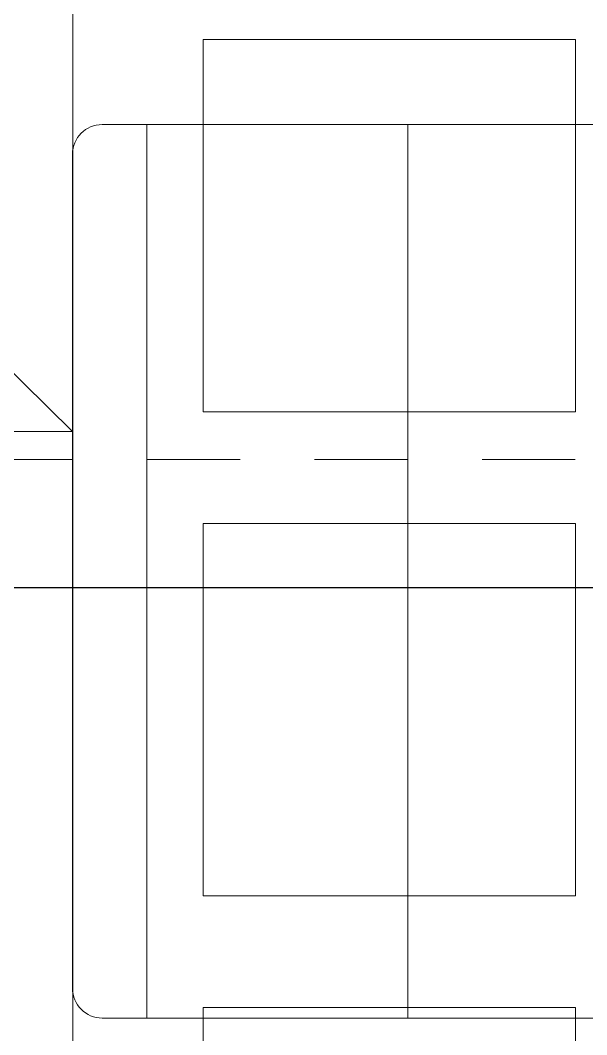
# Model space of a CAD drawing. Header units: metres. Extents: x -232 to 581, y 30 to 789.
# Drawn here: x 224.943 to 225.703, y 535.222 to 536.585 of the extents above; entities that cross this region are included whole.
import ezdxf

# ---------------------------------------------------------------- set-up
doc = ezdxf.new("R2010")
doc.units = ezdxf.units.M
doc.linetypes.add('HIDDEN', pattern=[9.525, 6.35, -3.175])
doc.linetypes.add('HIDDEN2', pattern=[0.1875, 0.125, -0.0625])
for name, color, linetype, lineweight in [('A-WALL', 250, 'Continuous', 20), ('baños', 140, 'Continuous', 0), ('BOVEDILLA', 8, 'Continuous', 5), ('Columnas', 7, 'Continuous', 18), ('VIGAS', 1, 'HIDDEN', 15)]:
    doc.layers.add(name, color=color, linetype=linetype, lineweight=lineweight)
doc.layers.add('ACERO', color=5, linetype='Continuous')
doc.layers.add('Techos 1', color=7, linetype='HIDDEN2', lineweight=9, true_color=0x42391a)
doc.styles.get("Standard").update_dxf_attribs({"font": 'arial.ttf'})

# ---------------------------------------------------------------- blocks, each defined once
blk = doc.blocks.new('*U245')
at = {"layer": 'BOVEDILLA'}
blk.add_lwpolyline([(-0.25, -0.25), (0.25, -0.25), (0.25, 0.25), (-0.25, 0.25)], close=True, dxfattribs=at)
blk = doc.blocks.new('planta de entrepiso 20.03')
at = {"layer": 'ACERO', "color": 18, "true_color": 0x000000}
for p, q in [((32.9303, -22.8687), (33.0426, -22.9792)), ((33.0426, -22.9792), (28.3436, -22.9765)), ((35.1115, -23.1888), (31.2965, -23.1891))]:
    blk.add_line(p, q, dxfattribs=at)
at = {"layer": 'VIGAS', "color": 18, "true_color": 0x000000}
blk.add_line((33.0426, -20.2777), (33.0426, -25.7777), dxfattribs=at)
at = {"layer": 'BOVEDILLA', "color": 18, "linetype": 'ByBlock', "lineweight": -2, "true_color": 0x000000, "transparency": 16777216}
for p in [(33.4673, -22.7027), (33.4673, -23.3527), (33.4673, -24.0027)]:
    blk.add_blockref('*U245', p, dxfattribs=at)
blk = doc.blocks.new('20.03.2026 LN 09 SEGUNDO NIVEL ARQ')
at = {"layer": 'A-WALL', "color": 5}
for p, q in [((83.3559, -45.0486), (81.9859, -45.0486)), ((81.9459, -45.0886), (81.9459, -46.2086)), ((85.2559, -46.2486), (81.9859, -46.2486))]:
    blk.add_line(p, q, dxfattribs=at)
for centre, start, end in [((81.9859, -45.0886), 90, 180), ((81.9859, -46.2086), 180, 270)]:
    blk.add_arc(centre, 0.04, start, end, dxfattribs=at)
at = {"layer": 'baños', "color": 5}
for p, q in [((82.0459, -45.0486), (82.0459, -46.2486)), ((82.3959, -45.0486), (82.3959, -46.2486))]:
    blk.add_line(p, q, dxfattribs=at)
at = {"layer": 'Techos 1', "color": 5}
blk.add_line((77.9959, -45.4986), (92.7459, -45.4986), dxfattribs=at)
at = {"layer": 'baños', "color": 5, "linetype": 'Continuous', "flags": 8}
for tag, p in [('MODELNUMBER', (83.7813, -42.9175, 0)), ('MATERIAL', (83.7813, -42.9176, 0)), ('PRODUCT', (83.7813, -42.9176, 0)), ('TRADENAME', (83.7813, -42.9176, 0)), ('MODELNUMBER', (84.956, -42.9175, 0)), ('TRADENAME', (84.956, -42.9176, 0)), ('MATERIAL', (84.956, -42.9176, 0)), ('PRODUCT', (84.956, -42.9176, 0))]:
    blk.add_attdef(tag, p, '', height=0.0000254, rotation=180.0001, dxfattribs=at)
at = {"layer": 'baños', "color": 5, "linetype": 'Continuous'}
for tag, p, rotation in [('TRADENAME', (85.8912, -56.9933), 180.0001), ('MODELNUMBER', (85.8912, -56.9934), 180.0001), ('MATERIAL', (85.8914, -56.9932), 180.0001), ('PRODUCT', (85.8914, -56.9933), 180.0001), ('MODELNUMBER', (86.6008, -56.9934), 179.9999), ('MATERIAL', (86.6008, -56.9932), 179.9999), ('PRODUCT', (86.6008, -56.9933), 179.9999), ('TRADENAME', (86.6008, -56.9933), 179.9999)]:
    blk.add_attdef(tag, p, '', height=0.0000254, rotation=rotation, dxfattribs=at)

msp = doc.modelspace()

# ---------------------------------------------------------------- block references
at = {"layer": 'Columnas'}
msp.add_blockref('planta de entrepiso 20.03', (191.9707, 559.0112), dxfattribs=at)

# ---------------------------------------------------------------- next in the draw order: block references
at = {"color": 1}
msp.add_blockref('20.03.2026 LN 09 SEGUNDO NIVEL ARQ', (143.0668, 581.4931), dxfattribs=at)

doc.saveas('drawing.dxf')
